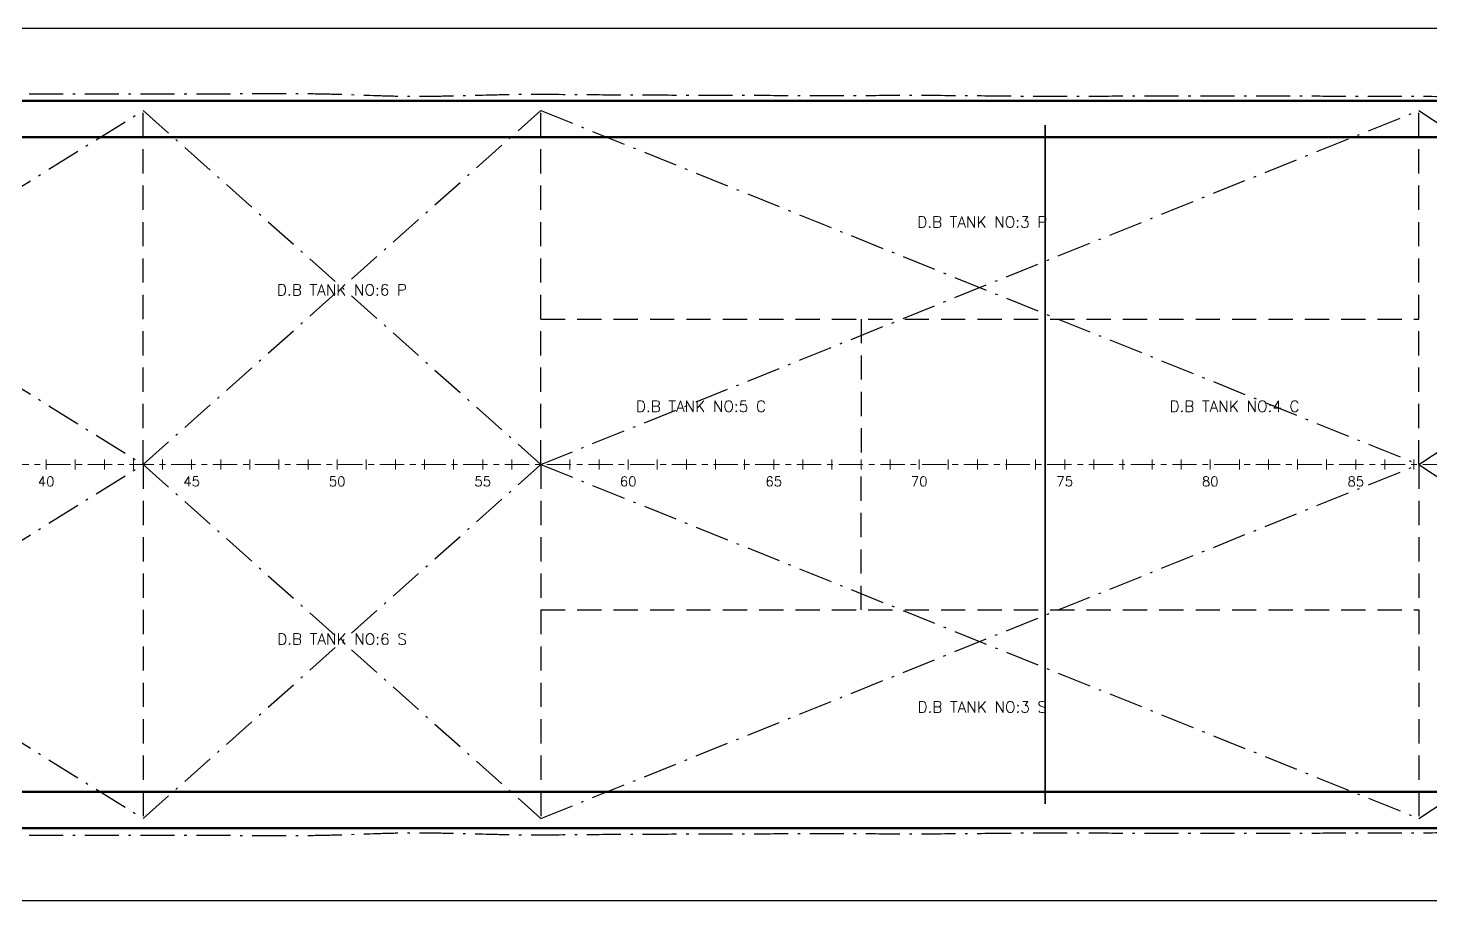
# Model space of a CAD drawing. Header units: millimetres. Extents: x -5000 to 92500, y -73000 to 27580.
# Drawn here: x 23627 to 52550, y -73000 to -55000 of the extents above; entities that cross this region are included whole.
import ezdxf
from ezdxf.enums import TextEntityAlignment as Align

# ---------------------------------------------------------------- set-up
doc = ezdxf.new("R2010")
doc.units = ezdxf.units.MM
for name, pattern in [('CENTER_S', [860, 500, -120, 120, -120]), ('DASHDOT_S', [1150, 700, -200, 50, -200]), ('DASHED_S', [750, 500, -250])]:
    doc.linetypes.add(name, pattern=pattern)
for name, color, linetype, lineweight in [('CENTER', 1, 'CENTER_S', 18), ('DASHDOT', 8, 'DASHDOT_S', 25), ('DASHED', 8, 'DASHED_S', 25), ('FRAMES', 7, 'Continuous', 18), ('HULL', 7, 'Continuous', 50), ('STRUCT', 7, 'Continuous', 35), ('TEXT', 7, 'Continuous', 18)]:
    doc.layers.add(name, color=color, linetype=linetype, lineweight=lineweight)
doc.styles.add('ROMANS', font='romans.shx')
picture_1 = doc.add_image_def('image8.png', size_in_pixel=(4875, 900))

msp = doc.modelspace()

# ---------------------------------------------------------------- linework, layer by layer
at = {"layer": 'CENTER'}
msp.add_line((-1800, -64000), (88200, -64000), dxfattribs=at)
at = {"layer": 'DASHDOT'}
for p, q in [((14300, -64000), (26000, -56700)), ((14300, -56700), (26000, -64000)), ((26000, -64000), (34200, -56700)), ((26000, -56700), (34200, -64000)), ((34200, -64000), (52300, -56700)), ((34200, -56700), (52300, -64000)), ((52300, -64000), (63300, -56700)), ((52300, -56700), (63300, -64000)), ((14300, -64000), (26000, -71300)), ((14300, -71300), (26000, -64000)), ((26000, -64000), (34200, -71300)), ((26000, -71300), (34200, -64000)), ((34200, -64000), (52300, -71300)), ((34200, -71300), (52300, -64000)), ((52300, -64000), (63300, -71300)), ((52300, -71300), (63300, -64000))]:
    msp.add_line(p, q, dxfattribs=at)
for points in [[(14453, -56579), (15660, -56501), (16867, -56449), (18075, -56421), (19283, -56403), (20490, -56386), (21698, -56373), (22906, -56365), (24113, -56357), (25321, -56355), (26529, -56357), (27736, -56354), (28944, -56347), (30148, -56368), (31349, -56404), (32549, -56393), (33750, -56366), (34950, -56370), (36150, -56378), (37350, -56382), (38550, -56386), (39750, -56389), (40950, -56388), (42150, -56386), (43350, -56395), (44550, -56404), (45750, -56402), (46950, -56396), (48150, -56395), (49350, -56398), (50550, -56402), (51750, -56405), (52950, -56409), (54150, -56408), (55350, -56401), (56550, -56405), (57750, -56418), (58950, -56422), (60150, -56416), (61350, -56414), (62550, -56419), (63794, -56425), (65125, -56444), (66383, -56489), (67485, -56590), (68624, -56713), (69833, -56809), (71027, -56959), (72211, -57186), (73388, -57454), (74554, -57766), (75700, -58138), (76825, -58568), (77941, -59023), (79036, -59523), (80108, -60073), (81189, -60677), (82303, -61371), (83424, -62140), (84485, -62941), (85408, -63607), (86200, -64000)], [(14453, -71421), (15660, -71499), (16867, -71551), (18075, -71579), (19283, -71597), (20490, -71614), (21698, -71627), (22906, -71635), (24113, -71643), (25321, -71645), (26529, -71643), (27736, -71646), (28944, -71653), (30148, -71632), (31349, -71596), (32549, -71607), (33750, -71634), (34950, -71630), (36150, -71622), (37350, -71618), (38550, -71614), (39750, -71611), (40950, -71612), (42150, -71614), (43350, -71605), (44550, -71596), (45750, -71598), (46950, -71604), (48150, -71605), (49350, -71602), (50550, -71598), (51750, -71595), (52950, -71591), (54150, -71592), (55350, -71599), (56550, -71595), (57750, -71582), (58950, -71578), (60150, -71584), (61350, -71586), (62550, -71581), (63794, -71575), (65125, -71556), (66383, -71511), (67485, -71410), (68624, -71287), (69833, -71191), (71027, -71041), (72211, -70814), (73388, -70546), (74554, -70234), (75700, -69862), (76825, -69432), (77941, -68977), (79036, -68477), (80108, -67927), (81189, -67323), (82303, -66629), (83424, -65860), (84485, -65059), (85408, -64393), (86200, -64000)]]:
    msp.add_spline(points, degree=3, dxfattribs=at)
at = {"layer": 'DASHED'}
for p, q in [((26000, -64000), (26000, -56600)), ((34200, -64000), (34200, -56600)), ((52300, -64000), (52300, -56600)), ((34200, -61000), (52300, -61000)), ((40800, -61000), (40800, -64000)), ((26000, -64000), (26000, -71400)), ((34200, -64000), (34200, -71400)), ((40800, -67000), (40800, -64000)), ((52300, -64000), (52300, -71400)), ((34200, -67000), (52300, -67000))]:
    msp.add_line(p, q, dxfattribs=at)
at = {"layer": 'FRAMES'}
for p, q in [((24000, -64100), (24000, -63900)), ((24600, -64100), (24600, -63900)), ((25200, -64100), (25200, -63900)), ((25800, -64100), (25800, -63900)), ((26400, -64100), (26400, -63900)), ((27000, -64100), (27000, -63900)), ((27600, -64100), (27600, -63900)), ((28200, -64100), (28200, -63900)), ((28800, -64100), (28800, -63900)), ((29400, -64100), (29400, -63900)), ((30000, -64100), (30000, -63900)), ((30600, -64100), (30600, -63900)), ((31200, -64100), (31200, -63900)), ((31800, -64100), (31800, -63900)), ((32400, -64100), (32400, -63900)), ((33000, -64100), (33000, -63900)), ((33600, -64100), (33600, -63900)), ((34200, -64100), (34200, -63900)), ((34800, -64100), (34800, -63900)), ((35400, -64100), (35400, -63900)), ((36000, -64100), (36000, -63900)), ((36600, -64100), (36600, -63900)), ((37200, -64100), (37200, -63900)), ((37800, -64100), (37800, -63900)), ((38400, -64100), (38400, -63900)), ((39000, -64100), (39000, -63900)), ((39600, -64100), (39600, -63900)), ((40200, -64100), (40200, -63900)), ((40800, -64100), (40800, -63900)), ((41400, -64100), (41400, -63900)), ((42000, -64100), (42000, -63900)), ((42600, -64100), (42600, -63900)), ((43200, -64100), (43200, -63900)), ((43800, -64100), (43800, -63900)), ((44400, -64100), (44400, -63900)), ((45000, -64100), (45000, -63900)), ((45600, -64100), (45600, -63900)), ((46200, -64100), (46200, -63900)), ((46800, -64100), (46800, -63900)), ((47400, -64100), (47400, -63900)), ((48000, -64100), (48000, -63900)), ((48600, -64100), (48600, -63900)), ((49200, -64100), (49200, -63900)), ((49800, -64100), (49800, -63900)), ((50400, -64100), (50400, -63900)), ((51000, -64100), (51000, -63900)), ((51600, -64100), (51600, -63900)), ((52200, -64100), (52200, -63900))]:
    msp.add_line(p, q, dxfattribs=at)
at = {"layer": 'HULL'}
for p, q in [((14300, -56500), (70000, -56500)), ((14300, -57250), (63300, -57250)), ((14300, -70750), (63300, -70750)), ((14300, -71500), (70000, -71500))]:
    msp.add_line(p, q, dxfattribs=at)
at = {"layer": 'STRUCT'}
for q in [(44600, -57000), (44600, -71000)]:
    msp.add_line((44600, -64000), q, dxfattribs=at)

# ---------------------------------------------------------------- texts
at = {"layer": 'FRAMES', "style": 'ROMANS'}
for s, p in [('40', (24000, -64350)), ('45', (27000, -64350)), ('50', (30000, -64350)), ('55', (33000, -64350)), ('60', (36000, -64350)), ('65', (39000, -64350)), ('70', (42000, -64350)), ('75', (45000, -64350)), ('80', (48000, -64350)), ('85', (51000, -64350))]:
    msp.add_text(s, height=200, dxfattribs=at).set_placement(p, align=Align.MIDDLE_CENTER)
at = {"layer": 'TEXT', "style": 'ROMANS'}
for s, p in [('D.B TANK NO:3 P', (43300, -59000)), ('D.B TANK NO:6 P', (30100, -60400)), ('D.B TANK NO:5 C', (37500, -62800)), ('D.B TANK NO:4 C', (48500, -62800)), ('D.B TANK NO:6 S', (30100, -67600)), ('D.B TANK NO:3 S', (43300, -69000))]:
    msp.add_text(s, height=230, dxfattribs=at).set_placement(p, align=Align.MIDDLE_CENTER)

# ---------------------------------------------------------------- pictures from other files: only their frames are drawn
at = {"layer": '0-REFERENCE-IMAGE'}
image = msp.add_image(picture_1, insert=(-5000, -73000), size_in_units=(97500, 18000), dxfattribs=dict(at, fade=50))

doc.saveas('drawing.dxf')
